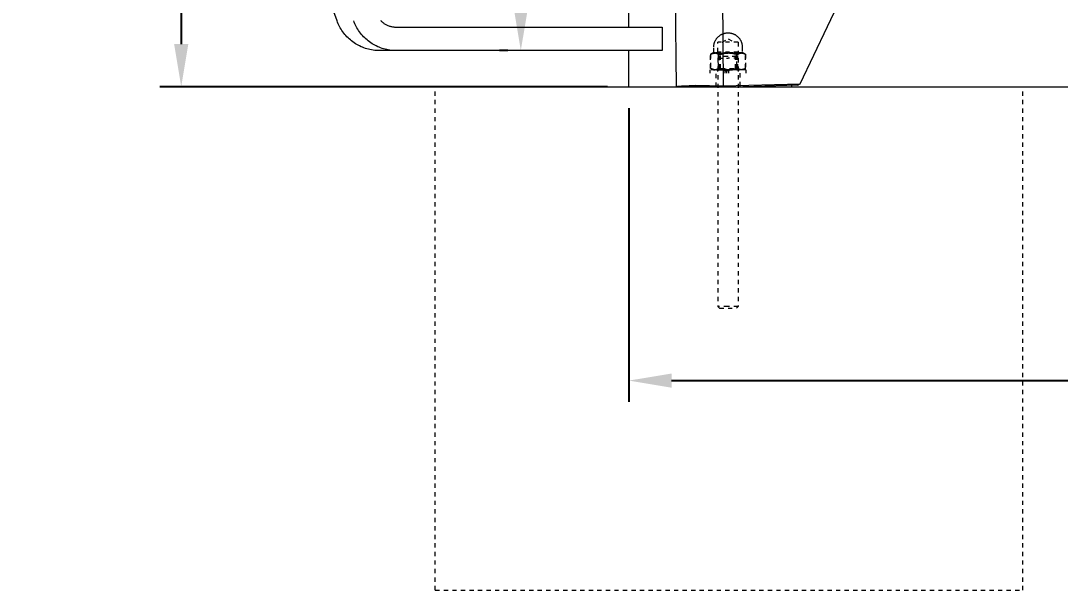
# Model space of a CAD drawing. Header units: inches. Extents: x -8 to 201, y -1 to 136.
# Drawn here: x -8.32 to 16.06, y 96.15 to 109.5 of the extents above; entities that cross this region are included whole.
import ezdxf

# ---------------------------------------------------------------- set-up
doc = ezdxf.new("R2010")
doc.units = ezdxf.units.IN
doc.linetypes.add('HIDDEN', pattern=[1.905, 1.27, -0.635])
for name, color, linetype, lineweight in [('ZANO_O', 10, 'Continuous', 0), ('ZANO_R', 7, 'Continuous', 0), ('ZANO_R_przerywana', 250, 'HIDDEN', 0), ('ZANO_W', 1, 'Continuous', 0)]:
    doc.layers.add(name, color=color, linetype=linetype, lineweight=lineweight)
doc.styles.get("Standard").update_dxf_attribs({"font": 'arial.ttf'})
doc.dimstyles.new('amerykanie', dxfattribs={"dimtxt": 50, "dimasz": 50, "dimexe": 0.5, "dimexo": 0.5, "dimgap": 1, "dimtad": 1, "dimdec": 0, "dimzin": 0, "dimlunit": 5, "dimtxsty": 'Standard', "dimcen": 0.09, "dimclrd": 1, "dimclre": 1, "dimclrt": 1, "dimazin": 0, "dimtfac": 1, "dimtdec": 0, "dimtmove": 0, "dimatfit": 3, "dimfxl": 1, "dimtzin": 0, "dimarcsym": 1})

# ---------------------------------------------------------------- blocks, each defined once
blk = doc.blocks.new('*D474')
at = {"layer": 'ZANO_W', "color": 1, "lineweight": -2}
for p, q in [((3.241, 124.133), (2.907, 124.133)), ((3.407, 109.804), (3.407, 123.133)), ((3.101, 108.804), (2.907, 108.804))]:
    blk.add_line(p, q, dxfattribs=at)
at = {"layer": 'ZANO_W', "color": 1}
for points in [[(3.574, 123.133), (3.241, 123.133), (3.407, 124.133)], [(3.241, 109.804), (3.574, 109.804), (3.407, 108.804)]]:
    blk.add_solid(points, dxfattribs=at)
at = {"layer": 'ZANO_W', "color": 1, "insert": (2.067, 116.468), "char_height": 1.625, "attachment_point": 5, "rotation": 90}
blk.add_mtext('15 5/16', dxfattribs=at)
blk = doc.blocks.new('*D477')
at = {"layer": 'ZANO_W', "color": 1, "lineweight": -2}
blk.add_arc((154.943, 107.957), 5.938, 93.9709, 170.339, dxfattribs=at)
at = {"layer": 'ZANO_W', "color": 1}
for points in [[(154.529, 113.714), (154.534, 114.047), (155.532, 113.866)], [(148.923, 108.968), (149.256, 108.94), (149.005, 107.957)]]:
    blk.add_solid(points, dxfattribs=at)
at = {"layer": 'ZANO_W', "color": 1, "insert": (150.058, 113.353), "char_height": 1.625, "attachment_point": 5, "rotation": 42.155}
blk.add_mtext("95%%d41'", dxfattribs=at)
blk = doc.blocks.new('*D478')
at = {"layer": 'ZANO_W', "color": 1, "lineweight": -2}
for p, q in [((5.942, 107.457), (5.942, 100.563)), ((115.338, 107.457), (115.338, 100.563)), ((6.942, 101.063), (114.338, 101.063))]:
    blk.add_line(p, q, dxfattribs=at)
at = {"layer": 'ZANO_W', "color": 1}
for points in [[(6.942, 101.229), (6.942, 100.896), (5.942, 101.063)], [(114.338, 100.896), (114.338, 101.229), (115.338, 101.063)]]:
    blk.add_solid(points, dxfattribs=at)
at = {"layer": 'ZANO_W', "color": 1, "insert": (60.64, 102.404), "char_height": 1.625, "attachment_point": 5}
blk.add_mtext('109 3/8', dxfattribs=at)
blk = doc.blocks.new('*D488')
at = {"layer": 'ZANO_O', "color": 1, "lineweight": -2}
for p, q in [((11.173, 136.069), (-5.059, 136.069)), ((-4.559, 135.069), (-4.559, 108.957)), ((5.442, 107.957), (-5.059, 107.957))]:
    blk.add_line(p, q, dxfattribs=at)
at = {"layer": 'ZANO_O', "color": 1}
for points in [[(-4.393, 135.069), (-4.726, 135.069), (-4.559, 136.069)], [(-4.726, 108.957), (-4.393, 108.957), (-4.559, 107.957)]]:
    blk.add_solid(points, dxfattribs=at)
at = {"layer": 'ZANO_O', "color": 1, "insert": (-5.899, 122.013), "char_height": 1.625, "attachment_point": 5, "rotation": 90}
blk.add_mtext('28 1/8', dxfattribs=at)

msp = doc.modelspace()

# ---------------------------------------------------------------- linework, layer by layer
at = {"layer": 'ZANO_R'}
for p, q in [((8.00321, 125.35575), (8.15472, 107.975)), ((6.90284, 124.72972), (7.04905, 107.95731)), ((5.94241, 109.35516), (5.94241, 123.58143)), ((9.9599, 108.02281), (15.67965, 120.11161)), ((-0.90483, 109.50374), (-4.30532, 118.88253)), ((-0.89165, 109.46917), (-0.90483, 109.50374)), ((-0.50046, 109.46917), (-0.51364, 109.50374)), ((0.11612, 109.51178), (0.12864, 109.49918)), ((0.12864, 109.49918), (0.14159, 109.48702)), ((0.14159, 109.48702), (0.15496, 109.47532)), ((-0.87727, 109.43508), (-0.89165, 109.46917)), ((-0.8617, 109.40151), (-0.87727, 109.43508)), ((-0.84498, 109.36851), (-0.8617, 109.40151)), ((-0.82712, 109.33612), (-0.84498, 109.36851)), ((-0.80813, 109.30436), (-0.82712, 109.33612)), ((-0.78805, 109.27329), (-0.80813, 109.30436)), ((-0.7669, 109.24293), (-0.78805, 109.27329)), ((-0.7447, 109.21334), (-0.7669, 109.24293)), ((-0.48608, 109.43508), (-0.50046, 109.46917)), ((-0.47051, 109.40151), (-0.48608, 109.43508)), ((-0.45379, 109.36851), (-0.47051, 109.40151)), ((-0.43593, 109.33612), (-0.45379, 109.36851)), ((-0.41694, 109.30436), (-0.43593, 109.33612)), ((-0.39686, 109.27329), (-0.41694, 109.30436)), ((-0.37571, 109.24293), (-0.39686, 109.27329)), ((-0.35352, 109.21334), (-0.37571, 109.24293)), ((0.15496, 109.47532), (0.16873, 109.4641)), ((0.16873, 109.4641), (0.18288, 109.45336)), ((0.18288, 109.45336), (0.1974, 109.44312)), ((0.1974, 109.44312), (0.21227, 109.4334)), ((0.21227, 109.4334), (0.22747, 109.4242)), ((0.22747, 109.4242), (0.24298, 109.41553)), ((0.24298, 109.41553), (0.25878, 109.40742)), ((0.25878, 109.40742), (0.27485, 109.39986)), ((0.27485, 109.39986), (0.29118, 109.39286)), ((0.29118, 109.39286), (0.30774, 109.38644)), ((0.30774, 109.38644), (0.32452, 109.3806)), ((0.32452, 109.3806), (0.34149, 109.37535)), ((0.34149, 109.37535), (0.35864, 109.37069)), ((0.35864, 109.37069), (0.37593, 109.36664)), ((0.37593, 109.36664), (0.39336, 109.36319)), ((0.39336, 109.36319), (0.4109, 109.36035)), ((0.4109, 109.36035), (0.42852, 109.35813)), ((0.42852, 109.35813), (0.44621, 109.35652)), ((0.44621, 109.35652), (0.46395, 109.35553)), ((0.46395, 109.35553), (0.48171, 109.35516)), ((0.48171, 109.35516), (0.48259, 109.35516)), ((0.48259, 109.35516), (6.72029, 109.35516)), ((6.72029, 109.35516), (6.72028, 108.80396)), ((-0.72149, 109.18453), (-0.7447, 109.21334)), ((-0.69728, 109.15655), (-0.72149, 109.18453)), ((-0.67211, 109.12944), (-0.69728, 109.15655)), ((-0.64601, 109.10322), (-0.67211, 109.12944)), ((-0.61901, 109.07792), (-0.64601, 109.10322)), ((-0.59115, 109.05359), (-0.61901, 109.07792)), ((-0.56245, 109.03024), (-0.59115, 109.05359)), ((-0.53295, 109.0079), (-0.56245, 109.03024)), ((-0.5027, 108.98661), (-0.53295, 109.0079)), ((-0.3303, 109.18453), (-0.35352, 109.21334)), ((-0.30609, 109.15655), (-0.3303, 109.18453)), ((-0.28092, 109.12944), (-0.30609, 109.15655)), ((-0.25482, 109.10322), (-0.28092, 109.12944)), ((-0.22782, 109.07792), (-0.25482, 109.10322)), ((-0.19996, 109.05359), (-0.22782, 109.07792)), ((-0.17126, 109.03024), (-0.19996, 109.05359)), ((-0.14176, 109.0079), (-0.17126, 109.03024)), ((-0.11151, 108.98661), (-0.14176, 109.0079)), ((-0.47172, 108.96639), (-0.5027, 108.98661)), ((-0.44005, 108.94726), (-0.47172, 108.96639)), ((-0.40774, 108.92924), (-0.44005, 108.94726)), ((-0.37481, 108.91237), (-0.40774, 108.92924)), ((-0.34132, 108.89665), (-0.37481, 108.91237)), ((-0.3073, 108.88212), (-0.34132, 108.89665)), ((-0.27279, 108.86877), (-0.3073, 108.88212)), ((-0.23784, 108.85664), (-0.27279, 108.86877)), ((-0.20249, 108.84574), (-0.23784, 108.85664)), ((-0.16677, 108.83608), (-0.20249, 108.84574)), ((-0.13075, 108.82767), (-0.16677, 108.83608)), ((-0.09445, 108.82052), (-0.13075, 108.82767)), ((-0.08053, 108.96639), (-0.11151, 108.98661)), ((-0.05792, 108.81464), (-0.09445, 108.82052)), ((-0.04886, 108.94726), (-0.08053, 108.96639)), ((-0.02121, 108.81004), (-0.05792, 108.81464)), ((-0.01655, 108.92924), (-0.04886, 108.94726)), ((0.01564, 108.80673), (-0.02121, 108.81004)), ((0.01638, 108.91237), (-0.01655, 108.92924)), ((0.05258, 108.8047), (0.01564, 108.80673)), ((0.04987, 108.89665), (0.01638, 108.91237)), ((0.08389, 108.88212), (0.04987, 108.89665)), ((0.08957, 108.80396), (0.05258, 108.8047)), ((0.1184, 108.86877), (0.08389, 108.88212)), ((0.0914, 108.80396), (0.08957, 108.80396)), ((0.48076, 108.80396), (0.0914, 108.80396)), ((0.15335, 108.85664), (0.1184, 108.86877)), ((0.1887, 108.84574), (0.15335, 108.85664)), ((0.22442, 108.83608), (0.1887, 108.84574)), ((0.26044, 108.82767), (0.22442, 108.83608)), ((0.29674, 108.82052), (0.26044, 108.82767)), ((0.33327, 108.81464), (0.29674, 108.82052)), ((0.36998, 108.81004), (0.33327, 108.81464)), ((0.40683, 108.80673), (0.36998, 108.81004)), ((0.44377, 108.8047), (0.40683, 108.80673)), ((0.48076, 108.80396), (0.44377, 108.8047)), ((0.48259, 108.80396), (0.48076, 108.80396)), ((6.72028, 108.80396), (0.48259, 108.80396)), ((5.94241, 107.95732), (5.94241, 108.80396)), ((8.15472, 107.975), (9.9599, 108.02281)), ((9.90534, 107.99158), (9.9599, 108.02281)), ((1.40174, 107.95732), (15.18189, 107.95732)), ((7.04905, 107.95732), (7.06506, 107.96291)), ((7.06506, 107.96292), (7.07138, 107.96437)), ((7.07138, 107.96437), (7.07774, 107.96566)), ((7.07774, 107.96566), (7.09051, 107.96789)), ((7.09051, 107.96789), (7.1088, 107.97052)), ((7.1088, 107.97052), (7.12715, 107.97272)), ((7.12715, 107.97272), (7.17732, 107.9775)), ((7.17732, 107.9775), (7.22759, 107.98105)), ((7.22759, 107.98105), (7.3587, 107.98707)), ((7.3587, 107.98707), (7.5084, 107.99024)), ((7.36394, 107.95761), (7.36283, 107.95732)), ((7.36506, 107.95788), (7.36394, 107.95761)), ((7.36619, 107.95812), (7.36506, 107.95788)), ((7.36733, 107.95834), (7.36619, 107.95812)), ((7.3696, 107.95872), (7.36733, 107.95834)), ((7.37189, 107.95905), (7.3696, 107.95872)), ((7.37879, 107.95988), (7.37189, 107.95905)), ((7.38572, 107.96055), (7.37879, 107.95988)), ((7.40883, 107.96221), (7.38572, 107.96055)), ((7.43198, 107.96331), (7.40883, 107.96221)), ((7.49944, 107.96517), (7.43198, 107.96331)), ((7.56694, 107.96567), (7.49944, 107.96517)), ((7.5084, 107.99024), (7.83303, 107.98799)), ((7.72402, 107.96362), (7.56694, 107.96567)), ((7.89278, 107.95732), (7.72402, 107.96362)), ((7.83303, 107.98799), (8.15472, 107.975)), ((8.15472, 107.975), (8.12382, 107.95732)), ((9.90534, 107.99158), (8.61151, 107.95732)), ((9.75551, 107.98761), (9.75551, 107.95732))]:
    msp.add_line(p, q, dxfattribs=at)
msp.add_lwpolyline([(-3.00331, 107.95732), (188.98537, 107.95732)], dxfattribs=at)
at = {"layer": 'ZANO_R_przerywana', "ltscale": 0.05}
for p, q in [((7.94882, 108.98773), (7.95246, 108.99856)), ((7.95246, 108.99856), (7.95647, 109.00926)), ((7.95647, 109.00926), (7.96084, 109.01982)), ((7.96084, 109.01982), (7.96557, 109.03022)), ((7.96557, 109.03022), (7.97066, 109.04046)), ((7.97066, 109.04046), (7.97609, 109.05051)), ((7.97609, 109.05051), (7.98186, 109.06038)), ((7.98186, 109.06038), (7.98796, 109.07004)), ((7.98796, 109.07004), (7.99439, 109.07948)), ((7.99439, 109.07948), (8.00114, 109.08871)), ((8.00114, 109.08871), (8.0082, 109.09769)), ((8.0082, 109.09769), (8.01556, 109.10643)), ((8.01556, 109.10643), (8.02321, 109.11491)), ((8.02321, 109.11491), (8.03116, 109.12313)), ((8.0292, 108.76854), (8.0292, 108.9987)), ((8.07028, 108.9987), (8.02924, 108.9987)), ((8.03116, 109.12313), (8.03937, 109.13107)), ((8.03937, 109.13107), (8.04786, 109.13873)), ((8.04786, 109.13873), (8.0566, 109.14609)), ((8.0566, 109.14609), (8.06558, 109.15315)), ((8.06558, 109.15315), (8.0748, 109.1599)), ((8.50639, 108.9987), (8.07028, 108.9987)), ((8.0748, 109.1599), (8.08425, 109.16633)), ((8.08425, 109.16633), (8.09391, 109.17243)), ((8.09391, 109.17243), (8.10378, 109.1782)), ((8.10378, 109.1782), (8.11383, 109.18363)), ((8.11383, 109.18363), (8.12406, 109.18871)), ((8.12406, 109.18871), (8.13447, 109.19345)), ((8.12942, 108.9988), (8.2678, 109.08195)), ((8.13447, 109.19345), (8.14502, 109.19782)), ((8.14502, 109.19782), (8.15573, 109.20183)), ((8.15573, 109.20183), (8.16656, 109.20547)), ((8.16656, 109.20547), (8.17751, 109.20874)), ((8.17751, 109.20874), (8.18856, 109.21164)), ((8.18856, 109.21164), (8.19971, 109.21415)), ((8.19971, 109.21415), (8.21093, 109.21629)), ((8.21093, 109.21629), (8.22223, 109.21803)), ((8.22223, 109.21803), (8.23357, 109.2194)), ((8.23357, 109.2194), (8.24496, 109.22037)), ((8.24496, 109.22037), (8.25637, 109.22096)), ((8.25637, 109.22096), (8.2678, 109.22115)), ((8.2678, 109.22115), (8.27922, 109.22096)), ((8.2678, 109.08195), (8.40617, 108.9988)), ((8.27922, 109.22096), (8.29063, 109.22037)), ((8.29063, 109.22037), (8.30202, 109.2194)), ((8.30202, 109.2194), (8.31337, 109.21803)), ((8.31337, 109.21803), (8.32466, 109.21629)), ((8.32466, 109.21629), (8.33588, 109.21415)), ((8.33588, 109.21415), (8.34703, 109.21164)), ((8.34703, 109.21164), (8.35809, 109.20874)), ((8.35809, 109.20874), (8.36904, 109.20547)), ((8.36904, 109.20547), (8.37987, 109.20183)), ((8.37987, 109.20183), (8.39057, 109.19782)), ((8.39057, 109.19782), (8.40113, 109.19345)), ((8.40113, 109.19345), (8.41153, 109.18871)), ((8.41153, 109.18871), (8.42176, 109.18363)), ((8.42176, 109.18363), (8.43182, 109.1782)), ((8.43182, 109.1782), (8.44168, 109.17243)), ((8.44168, 109.17243), (8.45134, 109.16633)), ((8.45134, 109.16633), (8.46079, 109.1599)), ((8.46079, 109.1599), (8.47001, 109.15315)), ((8.47001, 109.15315), (8.479, 109.14609)), ((8.479, 109.14609), (8.48774, 109.13873)), ((8.48774, 109.13873), (8.49622, 109.13107)), ((8.49622, 109.13107), (8.50444, 109.12313)), ((8.50444, 109.12313), (8.51238, 109.11491)), ((8.50636, 108.9987), (8.50639, 108.9987)), ((8.50639, 108.9987), (8.50639, 108.9987)), ((8.50639, 108.9987), (8.50639, 108.76854)), ((8.51238, 109.11491), (8.52003, 109.10643)), ((8.52003, 109.10643), (8.5274, 109.09769)), ((8.5274, 109.09769), (8.53446, 109.08871)), ((8.53446, 109.08871), (8.5412, 109.07948)), ((8.5412, 109.07948), (8.54763, 109.07004)), ((8.54763, 109.07004), (8.55374, 109.06038)), ((8.55374, 109.06038), (8.55951, 109.05051)), ((8.55951, 109.05051), (8.56494, 109.04046)), ((8.56494, 109.04046), (8.57002, 109.03022)), ((8.57002, 109.03022), (8.57475, 109.01982)), ((8.57475, 109.01982), (8.57912, 109.00926)), ((8.57912, 109.00926), (8.58313, 108.99856)), ((8.58313, 108.99856), (8.58678, 108.98773)), ((7.92407, 108.74879), (7.9244, 108.74881)), ((7.92435, 108.74875), (7.9246, 108.74878)), ((7.9244, 108.74881), (7.92473, 108.74885)), ((7.9246, 108.74878), (7.92484, 108.74881)), ((7.92473, 108.74885), (7.92506, 108.74891)), ((7.92484, 108.74881), (7.92508, 108.74885)), ((7.92506, 108.74891), (7.92539, 108.74897)), ((7.92539, 108.74897), (7.92571, 108.74904)), ((7.92571, 108.74904), (7.92603, 108.74912)), ((7.92603, 108.74912), (7.92635, 108.74922)), ((7.92635, 108.74922), (7.92667, 108.74933)), ((7.92667, 108.74933), (7.92698, 108.74944)), ((7.92698, 108.74944), (7.92729, 108.74957)), ((7.92729, 108.74957), (7.92759, 108.74971)), ((7.92759, 108.74971), (7.92789, 108.74986)), ((7.92789, 108.74986), (7.92818, 108.75002)), ((7.92818, 108.75002), (7.92847, 108.75018)), ((7.92847, 108.75018), (7.92875, 108.75036)), ((7.92875, 108.75036), (7.92903, 108.75055)), ((7.92903, 108.75055), (7.9293, 108.75075)), ((7.9293, 108.75075), (7.92956, 108.75095)), ((7.92956, 108.75095), (7.92981, 108.75117)), ((7.92981, 108.75117), (7.93006, 108.75139)), ((7.93006, 108.75139), (7.9303, 108.75162)), ((7.9303, 108.75162), (7.93053, 108.75186)), ((7.93053, 108.75186), (7.93075, 108.75211)), ((7.93075, 108.75211), (7.93097, 108.75237)), ((7.93097, 108.75237), (7.93117, 108.75263)), ((7.93117, 108.75263), (7.93137, 108.7529)), ((7.93137, 108.7529), (7.93156, 108.75317)), ((7.93156, 108.75317), (7.93173, 108.75346)), ((7.93173, 108.75346), (7.9319, 108.75375)), ((7.9319, 108.75375), (7.93206, 108.75404)), ((7.93206, 108.75404), (7.93221, 108.75434)), ((7.93221, 108.75434), (7.93234, 108.75464)), ((7.93234, 108.75464), (7.93247, 108.75495)), ((7.93247, 108.75495), (7.93259, 108.75526)), ((7.93259, 108.75526), (7.93269, 108.75558)), ((7.93269, 108.75558), (7.93278, 108.7559)), ((7.93278, 108.7559), (7.93287, 108.75622)), ((7.93287, 108.75622), (7.93294, 108.75655)), ((7.93294, 108.75655), (7.933, 108.75687)), ((7.933, 108.75687), (7.93305, 108.7572)), ((7.93305, 108.7572), (7.93309, 108.75753)), ((7.93309, 108.75753), (7.93312, 108.75787)), ((7.93312, 108.75787), (7.93313, 108.7582)), ((7.93313, 108.7582), (7.93314, 108.75853)), ((7.93314, 108.88649), (7.93333, 108.89792)), ((7.93314, 108.75853), (7.93314, 108.88649)), ((7.93333, 108.89792), (7.93392, 108.90933)), ((7.93392, 108.90933), (7.93489, 108.92071)), ((7.93489, 108.92071), (7.93625, 108.93206)), ((7.93625, 108.93206), (7.938, 108.94335)), ((7.938, 108.94335), (7.94014, 108.95458)), ((7.94014, 108.95458), (7.94265, 108.96573)), ((7.94265, 108.96573), (7.94555, 108.97678)), ((7.94555, 108.97678), (7.94882, 108.98773)), ((8.07028, 108.76854), (8.02924, 108.76854)), ((8.067, 108.74672), (8.02936, 108.76845)), ((8.50639, 108.76854), (8.07028, 108.76854)), ((8.50623, 108.76845), (8.46859, 108.74672)), ((8.50636, 108.76853), (8.50632, 108.7685)), ((8.50636, 108.76854), (8.50639, 108.76854)), ((8.50639, 108.76854), (8.50639, 108.76854)), ((8.58678, 108.98773), (8.59005, 108.97678)), ((8.59005, 108.97678), (8.59294, 108.96573)), ((8.59294, 108.96573), (8.59546, 108.95458)), ((8.59546, 108.95458), (8.59759, 108.94335)), ((8.59759, 108.94335), (8.59934, 108.93206)), ((8.59934, 108.93206), (8.6007, 108.92071)), ((8.6007, 108.92071), (8.60168, 108.90933)), ((8.60168, 108.90933), (8.60226, 108.89792)), ((8.60226, 108.89792), (8.60246, 108.88649)), ((8.60246, 108.88649), (8.60246, 108.75853)), ((8.60246, 108.75853), (8.60246, 108.7582)), ((8.60246, 108.7582), (8.60248, 108.75787)), ((8.60248, 108.75787), (8.6025, 108.75753)), ((8.6025, 108.75753), (8.60254, 108.7572)), ((8.60254, 108.7572), (8.60259, 108.75687)), ((8.60259, 108.75687), (8.60265, 108.75655)), ((8.60265, 108.75655), (8.60272, 108.75622)), ((8.60272, 108.75622), (8.60281, 108.7559)), ((8.60281, 108.7559), (8.6029, 108.75558)), ((8.6029, 108.75558), (8.60301, 108.75526)), ((8.60301, 108.75526), (8.60312, 108.75495)), ((8.60312, 108.75495), (8.60325, 108.75464)), ((8.60325, 108.75464), (8.60339, 108.75434)), ((8.60339, 108.75434), (8.60353, 108.75404)), ((8.60353, 108.75404), (8.60369, 108.75375)), ((8.60369, 108.75375), (8.60386, 108.75346)), ((8.60386, 108.75346), (8.60404, 108.75317)), ((8.60404, 108.75317), (8.60422, 108.7529)), ((8.60422, 108.7529), (8.60442, 108.75263)), ((8.60442, 108.75263), (8.60462, 108.75237)), ((8.60462, 108.75237), (8.60484, 108.75211)), ((8.60484, 108.75211), (8.60506, 108.75186)), ((8.60506, 108.75186), (8.60529, 108.75162)), ((8.60529, 108.75162), (8.60553, 108.75139)), ((8.60553, 108.75139), (8.60578, 108.75117)), ((8.60578, 108.75117), (8.60603, 108.75095)), ((8.60603, 108.75095), (8.6063, 108.75075)), ((8.6063, 108.75075), (8.60656, 108.75055)), ((8.60656, 108.75055), (8.60684, 108.75036)), ((8.60684, 108.75036), (8.60712, 108.75018)), ((8.60712, 108.75018), (8.60741, 108.75002)), ((8.60741, 108.75002), (8.6077, 108.74986)), ((8.6077, 108.74986), (8.608, 108.74971)), ((8.608, 108.74971), (8.6083, 108.74957)), ((8.6083, 108.74957), (8.60861, 108.74944)), ((8.60861, 108.74944), (8.60892, 108.74933)), ((8.60892, 108.74933), (8.60924, 108.74922)), ((8.60924, 108.74922), (8.60956, 108.74912)), ((8.60956, 108.74912), (8.60988, 108.74904)), ((8.60988, 108.74904), (8.61021, 108.74897)), ((8.61021, 108.74897), (8.61053, 108.74891)), ((8.61075, 108.74881), (8.61051, 108.74885)), ((8.61053, 108.74891), (8.61086, 108.74885)), ((8.611, 108.74878), (8.61075, 108.74881)), ((8.61086, 108.74885), (8.61119, 108.74881)), ((8.61124, 108.74875), (8.611, 108.74878)), ((8.61119, 108.74881), (8.61153, 108.74879)), ((7.85863, 108.71704), (7.86486, 108.7208)), ((7.85863, 108.71704), (7.85863, 108.38662)), ((7.85969, 108.71704), (7.86896, 108.72168)), ((7.86676, 108.72157), (7.85969, 108.71704)), ((7.85969, 108.38662), (7.85969, 108.71704)), ((7.86486, 108.7208), (7.87121, 108.72434)), ((7.87063, 108.72397), (7.86486, 108.72064)), ((7.87396, 108.72589), (7.86676, 108.72157)), ((7.86896, 108.72168), (7.87836, 108.72604)), ((7.87121, 108.72434), (7.87768, 108.72766)), ((7.87396, 108.72589), (7.91345, 108.74869)), ((7.88059, 108.72972), (7.87614, 108.72713)), ((7.87768, 108.72766), (7.88427, 108.73075)), ((7.87836, 108.72604), (7.88789, 108.73012)), ((7.88513, 108.73216), (7.88059, 108.72972)), ((7.88427, 108.73075), (7.89095, 108.73361)), ((7.88975, 108.73444), (7.88513, 108.73216)), ((7.88789, 108.73012), (7.89754, 108.73391)), ((7.89444, 108.73657), (7.88975, 108.73444)), ((7.89095, 108.73361), (7.89773, 108.73624)), ((7.89921, 108.73853), (7.89444, 108.73657)), ((7.89754, 108.73391), (7.90327, 108.73597)), ((7.89773, 108.73624), (7.9046, 108.73863)), ((7.90404, 108.74032), (7.89921, 108.73853)), ((7.90327, 108.73597), (7.90904, 108.7379)), ((7.90892, 108.74195), (7.90404, 108.74032)), ((7.9046, 108.73863), (7.91155, 108.74078)), ((7.91386, 108.74342), (7.90892, 108.74195)), ((7.90904, 108.7379), (7.9161, 108.7401)), ((7.91155, 108.74078), (7.91857, 108.7427)), ((7.96836, 108.74869), (7.91345, 108.74869)), ((7.91885, 108.74471), (7.91386, 108.74342)), ((7.9161, 108.7401), (7.92323, 108.74206)), ((7.91857, 108.7427), (7.92565, 108.74436)), ((7.92388, 108.74584), (7.91885, 108.74471)), ((7.92323, 108.74206), (7.93043, 108.74377)), ((7.92894, 108.74679), (7.92388, 108.74584)), ((7.92565, 108.74436), (7.93278, 108.74578)), ((7.93404, 108.74756), (7.92894, 108.74679)), ((7.93043, 108.74377), (7.93768, 108.74523)), ((7.93278, 108.74578), (7.93996, 108.74695)), ((7.93915, 108.74817), (7.93404, 108.74756)), ((7.93768, 108.74523), (7.94498, 108.74643)), ((7.94429, 108.74859), (7.93915, 108.74817)), ((7.93996, 108.74695), (7.94717, 108.74788)), ((7.94498, 108.74643), (7.95231, 108.74738)), ((7.94717, 108.74788), (7.95441, 108.74855)), ((7.95231, 108.74738), (7.95967, 108.74808)), ((7.95986, 108.74818), (7.95399, 108.74858)), ((7.95553, 108.74869), (7.9542, 108.74869)), ((7.95468, 108.74856), (7.95554, 108.74859)), ((7.95967, 108.74808), (7.96706, 108.74851)), ((7.96594, 108.74728), (7.96035, 108.74813)), ((7.97149, 108.74625), (7.96594, 108.74728)), ((7.96836, 108.74869), (7.96663, 108.74869)), ((7.96663, 108.74858), (7.96716, 108.74856)), ((7.96706, 108.74851), (7.97445, 108.74869)), ((7.96716, 108.74855), (7.96912, 108.74861)), ((7.96745, 108.74855), (7.97469, 108.74788)), ((7.97701, 108.74503), (7.97149, 108.74625)), ((7.97445, 108.74869), (7.98303, 108.7483)), ((7.97469, 108.74788), (7.9819, 108.74695)), ((7.98248, 108.74364), (7.97701, 108.74503)), ((8.28229, 108.74869), (7.98083, 108.74869)), ((7.9819, 108.74695), (7.98908, 108.74578)), ((7.98791, 108.74207), (7.98248, 108.74364)), ((7.98303, 108.7483), (7.99159, 108.74761)), ((7.99328, 108.74032), (7.98791, 108.74207)), ((7.98908, 108.74578), (7.99621, 108.74436)), ((7.99159, 108.74761), (8.00012, 108.74664)), ((7.99859, 108.7384), (7.99328, 108.74032)), ((7.99621, 108.74436), (8.00329, 108.74269)), ((8.00384, 108.7363), (7.99859, 108.7384)), ((8.00012, 108.74664), (8.00861, 108.74536)), ((8.00329, 108.74269), (8.0103, 108.74078)), ((8.00901, 108.73404), (8.00384, 108.7363)), ((8.00861, 108.74536), (8.01705, 108.7438)), ((8.01411, 108.73161), (8.00901, 108.73404)), ((8.0103, 108.74078), (8.01725, 108.73863)), ((8.01913, 108.72901), (8.01411, 108.73161)), ((8.01705, 108.7438), (8.02543, 108.74195)), ((8.01725, 108.73863), (8.02412, 108.73624)), ((8.02406, 108.72626), (8.01913, 108.72901)), ((8.02889, 108.72334), (8.02406, 108.72626)), ((8.02412, 108.73624), (8.0309, 108.73361)), ((8.02543, 108.74195), (8.03375, 108.73981)), ((8.03363, 108.72027), (8.02889, 108.72334)), ((8.0309, 108.73361), (8.03758, 108.73075)), ((8.06952, 108.66601), (8.03156, 108.62805)), ((8.03156, 108.62805), (8.2678, 108.62805)), ((8.03156, 108.62805), (8.03156, 102.79819)), ((8.03827, 108.71704), (8.03363, 108.72027)), ((8.03375, 108.73981), (8.04199, 108.73738)), ((8.03758, 108.73075), (8.04416, 108.72765)), ((8.06184, 108.72378), (8.03827, 108.71704)), ((8.03827, 108.71704), (8.03827, 108.38662)), ((8.04199, 108.73738), (8.05013, 108.73468)), ((8.04416, 108.72765), (8.05064, 108.72434)), ((8.05013, 108.73468), (8.05818, 108.73169)), ((8.05064, 108.72434), (8.05699, 108.7208)), ((8.05699, 108.7208), (8.06321, 108.71704)), ((8.05818, 108.73169), (8.06613, 108.72843)), ((8.08562, 108.72973), (8.06184, 108.72378)), ((8.06321, 108.71704), (8.08813, 108.72394)), ((8.06321, 108.38662), (8.06321, 108.71704)), ((8.06613, 108.72843), (8.07395, 108.7249)), ((8.067, 108.38078), (8.067, 108.74672)), ((8.10157, 108.74672), (8.06703, 108.74672)), ((8.2678, 108.66601), (8.06952, 108.66601)), ((8.07395, 108.7249), (8.08165, 108.7211)), ((8.08165, 108.7211), (8.08922, 108.71704)), ((8.10959, 108.73489), (8.08562, 108.72973)), ((8.08813, 108.72394), (8.11324, 108.73008)), ((8.08922, 108.71704), (8.11134, 108.72342)), ((8.08922, 108.38662), (8.08922, 108.71704)), ((8.46857, 108.74672), (8.10157, 108.74672)), ((8.13371, 108.73925), (8.10959, 108.73489)), ((8.11134, 108.72342), (8.13365, 108.72909)), ((8.11324, 108.73008), (8.13853, 108.73546)), ((8.13365, 108.72909), (8.15613, 108.73405)), ((8.15796, 108.7428), (8.13371, 108.73925)), ((8.13853, 108.73546), (8.16396, 108.74009)), ((8.15613, 108.73405), (8.17875, 108.7383)), ((8.18232, 108.74554), (8.15796, 108.7428)), ((8.16396, 108.74009), (8.18222, 108.74282)), ((8.17875, 108.7383), (8.2015, 108.74183)), ((8.18222, 108.74282), (8.20055, 108.74503)), ((8.20676, 108.74747), (8.18232, 108.74554)), ((8.20055, 108.74503), (8.21893, 108.74673)), ((8.2015, 108.74183), (8.22435, 108.74463)), ((8.23125, 108.74859), (8.20676, 108.74747)), ((8.21893, 108.74673), (8.23735, 108.74791)), ((8.22435, 108.74463), (8.24728, 108.74671)), ((8.23735, 108.74791), (8.2558, 108.74857)), ((8.24728, 108.74671), (8.27026, 108.74807)), ((8.26728, 108.74818), (8.25342, 108.74859)), ((8.25534, 108.74856), (8.25668, 108.74859)), ((8.46607, 108.66601), (8.2678, 108.66601)), ((8.50403, 108.62805), (8.2678, 108.62805)), ((8.29414, 108.74633), (8.26832, 108.74813)), ((8.27026, 108.74807), (8.29327, 108.74869)), ((8.28075, 108.74869), (8.27979, 108.74869)), ((8.27979, 108.74857), (8.28025, 108.74856)), ((8.28075, 108.74855), (8.30507, 108.74738)), ((8.29327, 108.74869), (8.31628, 108.74807)), ((8.31988, 108.74365), (8.29414, 108.74633)), ((8.5816, 108.74869), (8.30434, 108.74869)), ((8.30507, 108.74738), (8.32933, 108.74541)), ((8.31628, 108.74807), (8.33926, 108.74671)), ((8.34552, 108.74008), (8.31988, 108.74365)), ((8.32933, 108.74541), (8.35352, 108.74265)), ((8.33926, 108.74671), (8.36219, 108.74463)), ((8.37101, 108.73562), (8.34552, 108.74008)), ((8.35352, 108.74265), (8.3776, 108.73909)), ((8.36219, 108.74463), (8.38504, 108.74183)), ((8.39634, 108.7303), (8.37101, 108.73562)), ((8.3776, 108.73909), (8.40155, 108.73475)), ((8.38504, 108.74183), (8.40779, 108.7383)), ((8.42147, 108.7241), (8.39634, 108.7303)), ((8.40155, 108.73475), (8.42535, 108.72962)), ((8.40779, 108.7383), (8.43041, 108.73405)), ((8.44638, 108.71704), (8.42147, 108.7241)), ((8.42535, 108.72962), (8.44897, 108.72372)), ((8.43041, 108.73405), (8.45289, 108.72909)), ((8.45485, 108.72128), (8.44638, 108.71704)), ((8.44638, 108.38662), (8.44638, 108.71704)), ((8.44897, 108.72372), (8.47238, 108.71704)), ((8.45289, 108.72909), (8.4752, 108.72342)), ((8.45485, 108.72128), (8.46034, 108.72389)), ((8.46386, 108.72551), (8.46034, 108.72389)), ((8.46386, 108.72551), (8.46736, 108.72707)), ((8.46607, 108.66601), (8.50403, 108.62805)), ((8.47357, 108.72972), (8.46736, 108.72707)), ((8.46859, 108.74672), (8.46859, 108.38078)), ((8.47238, 108.71704), (8.4786, 108.7208)), ((8.47238, 108.38662), (8.47238, 108.71704)), ((8.47357, 108.72972), (8.47441, 108.73007)), ((8.4793, 108.73203), (8.47441, 108.73006)), ((8.4752, 108.72342), (8.49732, 108.71704)), ((8.4786, 108.7208), (8.48496, 108.72434)), ((8.48423, 108.73391), (8.4793, 108.73203)), ((8.48422, 108.73391), (8.48859, 108.73549)), ((8.48496, 108.72434), (8.49143, 108.72766)), ((8.49002, 108.73599), (8.48859, 108.73549)), ((8.49002, 108.73599), (8.49572, 108.7379)), ((8.49143, 108.72766), (8.49801, 108.73075)), ((8.50111, 108.73957), (8.49572, 108.7379)), ((8.49732, 108.71704), (8.50193, 108.72032)), ((8.49732, 108.38662), (8.49732, 108.71704)), ((8.49801, 108.73075), (8.5047, 108.73361)), ((8.50654, 108.74111), (8.50111, 108.73957)), ((8.50193, 108.72032), (8.50664, 108.72343)), ((8.50403, 108.62805), (8.50403, 102.79819)), ((8.5047, 108.73361), (8.51148, 108.73624)), ((8.50654, 108.74111), (8.51318, 108.74283)), ((8.50664, 108.72343), (8.51146, 108.72638)), ((8.51146, 108.72638), (8.51638, 108.72917)), ((8.51148, 108.73624), (8.51835, 108.73863)), ((8.51318, 108.74283), (8.51987, 108.74433)), ((8.51638, 108.72917), (8.5214, 108.73177)), ((8.51835, 108.73863), (8.52529, 108.74078)), ((8.51987, 108.74433), (8.5266, 108.74561)), ((8.5214, 108.73177), (8.5265, 108.73421)), ((8.52529, 108.74078), (8.53231, 108.74269)), ((8.5265, 108.73421), (8.53168, 108.73646)), ((8.5266, 108.74561), (8.53337, 108.74667)), ((8.53168, 108.73646), (8.53694, 108.73853)), ((8.53231, 108.74269), (8.53939, 108.74436)), ((8.53337, 108.74667), (8.54018, 108.74752)), ((8.53694, 108.73853), (8.54227, 108.74042)), ((8.53939, 108.74436), (8.54652, 108.74578)), ((8.54018, 108.74752), (8.547, 108.74814)), ((8.54227, 108.74042), (8.54766, 108.74213)), ((8.54652, 108.74578), (8.5537, 108.74695)), ((8.547, 108.74814), (8.55385, 108.74855)), ((8.54766, 108.74213), (8.5531, 108.74364)), ((8.55476, 108.74869), (8.55299, 108.74869)), ((8.5531, 108.74364), (8.5586, 108.74497)), ((8.5537, 108.74695), (8.56091, 108.74788)), ((8.5586, 108.74497), (8.56414, 108.7461)), ((8.56091, 108.74788), (8.56816, 108.74855)), ((8.56414, 108.7461), (8.56971, 108.74704)), ((8.56896, 108.74869), (8.56723, 108.74869)), ((8.57524, 108.74817), (8.56815, 108.74856)), ((8.56841, 108.74856), (8.56896, 108.74858)), ((8.56971, 108.74704), (8.57531, 108.74778)), ((8.57531, 108.74778), (8.58094, 108.74833)), ((8.58441, 108.74712), (8.57567, 108.74814)), ((8.58005, 108.74859), (8.58092, 108.74856)), ((8.58139, 108.74869), (8.58006, 108.74869)), ((8.58094, 108.74833), (8.58658, 108.74869)), ((8.58138, 108.74854), (8.5886, 108.74786)), ((8.59312, 108.7458), (8.58441, 108.74712)), ((8.58661, 108.74869), (8.59225, 108.74834)), ((8.5886, 108.74786), (8.5958, 108.74693)), ((8.6143, 108.74869), (8.59131, 108.74869)), ((8.59225, 108.74834), (8.59788, 108.74779)), ((8.60177, 108.7442), (8.59312, 108.7458)), ((8.5958, 108.74693), (8.60297, 108.74576)), ((8.59788, 108.74779), (8.60349, 108.74704)), ((8.61037, 108.7423), (8.60177, 108.7442)), ((8.60297, 108.74576), (8.61008, 108.74433)), ((8.60349, 108.74704), (8.60906, 108.7461)), ((8.60906, 108.7461), (8.6146, 108.74497)), ((8.61008, 108.74433), (8.61715, 108.74266)), ((8.6189, 108.74012), (8.61037, 108.7423)), ((8.62025, 108.74869), (8.6143, 108.74869)), ((8.6146, 108.74497), (8.6201, 108.74364)), ((8.61715, 108.74266), (8.62415, 108.74075)), ((8.62735, 108.73765), (8.6189, 108.74012)), ((8.6201, 108.74364), (8.62555, 108.74213)), ((8.62171, 108.74869), (8.62025, 108.74869)), ((8.62206, 108.74869), (8.62171, 108.74869)), ((8.62213, 108.74869), (8.62206, 108.74869)), ((8.62214, 108.74869), (8.62213, 108.74869)), ((8.62214, 108.74869), (8.62214, 108.74869)), ((8.62214, 108.74869), (8.62214, 108.74869)), ((8.62214, 108.74869), (8.62214, 108.74869)), ((8.62214, 108.74869), (8.65946, 108.72714)), ((8.62415, 108.74075), (8.63108, 108.7386)), ((8.62555, 108.74213), (8.63094, 108.74043)), ((8.63572, 108.7349), (8.62735, 108.73765)), ((8.63094, 108.74043), (8.63627, 108.73854)), ((8.63108, 108.7386), (8.63794, 108.73621)), ((8.64399, 108.73188), (8.63572, 108.7349)), ((8.63627, 108.73854), (8.64153, 108.73647)), ((8.63794, 108.73621), (8.6447, 108.73358)), ((8.64153, 108.73647), (8.64671, 108.73421)), ((8.65215, 108.72857), (8.64399, 108.73188)), ((8.6447, 108.73358), (8.65138, 108.73072)), ((8.64671, 108.73421), (8.65182, 108.73178)), ((8.65138, 108.73072), (8.65795, 108.72764)), ((8.65182, 108.73178), (8.65683, 108.72917)), ((8.66019, 108.72499), (8.65215, 108.72857)), ((8.65683, 108.72917), (8.66176, 108.72639)), ((8.65795, 108.72764), (8.6644, 108.72432)), ((8.66811, 108.72115), (8.66019, 108.72499)), ((8.66176, 108.72639), (8.66658, 108.72344)), ((8.6644, 108.72432), (8.67075, 108.72079)), ((8.66496, 108.72397), (8.67072, 108.72065)), ((8.66658, 108.72344), (8.6713, 108.72032)), ((8.6759, 108.71704), (8.66811, 108.72115)), ((8.67075, 108.72079), (8.67696, 108.71704)), ((8.6713, 108.72032), (8.6759, 108.71704)), ((8.6759, 108.71704), (8.6759, 108.38662)), ((8.67696, 108.38662), (8.67696, 108.71704)), ((7.85255, 108.35497), (7.85242, 108.35497)), ((7.85242, 108.27229), (7.85242, 108.35497)), ((8.17414, 108.35497), (7.85255, 108.35497)), ((7.86486, 108.38286), (7.85863, 108.38662)), ((7.85969, 108.38662), (7.86676, 108.38209)), ((7.86896, 108.38198), (7.85969, 108.38662)), ((7.87121, 108.37932), (7.86486, 108.38286)), ((7.87065, 108.37968), (7.86488, 108.38301)), ((7.86676, 108.38209), (7.87396, 108.37777)), ((7.87836, 108.37762), (7.86896, 108.38198)), ((7.87768, 108.37601), (7.87121, 108.37932)), ((7.91345, 108.35497), (7.87396, 108.37777)), ((7.87617, 108.37651), (7.88062, 108.37392)), ((7.88426, 108.37291), (7.87768, 108.37601)), ((7.88789, 108.37354), (7.87836, 108.37762)), ((7.88062, 108.37392), (7.88515, 108.37149)), ((7.89095, 108.37005), (7.88426, 108.37291)), ((7.88515, 108.37149), (7.88976, 108.36921)), ((7.89754, 108.36975), (7.88789, 108.37354)), ((7.88976, 108.36921), (7.89445, 108.36709)), ((7.89773, 108.36742), (7.89095, 108.37005)), ((7.89445, 108.36709), (7.89921, 108.36514)), ((7.90352, 108.3676), (7.89754, 108.36975)), ((7.9046, 108.36503), (7.89773, 108.36742)), ((7.89921, 108.36514), (7.90403, 108.36334)), ((7.90956, 108.3656), (7.90352, 108.3676)), ((7.90403, 108.36334), (7.90891, 108.36171)), ((7.91154, 108.36288), (7.9046, 108.36503)), ((7.90891, 108.36171), (7.91384, 108.36025)), ((7.91675, 108.36339), (7.90956, 108.3656)), ((7.91856, 108.36097), (7.91154, 108.36288)), ((7.91384, 108.36025), (7.91882, 108.35896)), ((7.92401, 108.36144), (7.91675, 108.36339)), ((7.92564, 108.3593), (7.91856, 108.36097)), ((7.91882, 108.35896), (7.92384, 108.35783)), ((7.92384, 108.35783), (7.9289, 108.35688)), ((7.93133, 108.35973), (7.92401, 108.36144)), ((7.93277, 108.35788), (7.92564, 108.3593)), ((7.9289, 108.35688), (7.93398, 108.3561)), ((7.93871, 108.35828), (7.93133, 108.35973)), ((7.93994, 108.35671), (7.93277, 108.35788)), ((7.93398, 108.3561), (7.93909, 108.3555)), ((7.94613, 108.35709), (7.93871, 108.35828)), ((7.93909, 108.3555), (7.94422, 108.35507)), ((7.94716, 108.35578), (7.93994, 108.35671)), ((7.95359, 108.35616), (7.94613, 108.35709)), ((7.9544, 108.35511), (7.94716, 108.35578)), ((7.95094, 108.35499), (7.95392, 108.35508)), ((7.96108, 108.35548), (7.95359, 108.35616)), ((7.95392, 108.35508), (7.95689, 108.35524)), ((7.95626, 108.35504), (7.95467, 108.3551)), ((7.95689, 108.35524), (7.95986, 108.35548)), ((7.96036, 108.35553), (7.96634, 108.35645)), ((7.96859, 108.35506), (7.96108, 108.35548)), ((7.96716, 108.3551), (7.965, 108.35503)), ((7.96634, 108.35645), (7.97228, 108.35758)), ((7.96836, 108.35497), (7.96663, 108.35497)), ((7.97468, 108.35578), (7.96744, 108.35511)), ((7.97228, 108.35758), (7.97819, 108.35891)), ((7.98189, 108.35671), (7.97468, 108.35578)), ((7.97819, 108.35891), (7.98404, 108.36046)), ((7.98865, 108.35569), (7.97984, 108.35505)), ((7.98907, 108.35788), (7.98189, 108.35671)), ((7.98404, 108.36046), (7.98983, 108.3622)), ((7.99743, 108.35663), (7.98865, 108.35569)), ((7.9962, 108.3593), (7.98907, 108.35788)), ((7.9911, 108.35481), (7.98976, 108.35488)), ((7.98983, 108.3622), (7.99556, 108.36415)), ((7.99243, 108.35469), (7.9911, 108.35481)), ((7.99219, 107.95732), (7.99219, 108.27229)), ((7.99376, 108.35453), (7.99243, 108.35469)), ((7.99509, 108.35432), (7.99376, 108.35453)), ((7.9964, 108.35407), (7.99509, 108.35432)), ((7.99556, 108.36415), (8.00122, 108.36629)), ((8.00328, 108.36097), (7.9962, 108.3593)), ((7.99771, 108.35378), (7.9964, 108.35407)), ((8.00617, 108.35788), (7.99743, 108.35663)), ((7.99901, 108.35343), (7.99771, 108.35378)), ((8.00029, 108.35305), (7.99901, 108.35343)), ((8.00156, 108.35262), (8.00029, 108.35305)), ((8.00122, 108.36629), (8.0068, 108.36863)), ((8.00282, 108.35215), (8.00156, 108.35262)), ((8.00405, 108.35163), (8.00282, 108.35215)), ((8.0103, 108.36288), (8.00328, 108.36097)), ((8.00527, 108.35108), (8.00405, 108.35163)), ((8.00647, 108.35048), (8.00527, 108.35108)), ((8.01487, 108.35943), (8.00617, 108.35788)), ((8.00765, 108.34984), (8.00647, 108.35048)), ((8.0068, 108.36863), (8.0123, 108.37117)), ((8.00881, 108.34916), (8.00765, 108.34984)), ((8.00994, 108.34845), (8.00881, 108.34916)), ((8.01105, 108.34769), (8.00994, 108.34845)), ((8.01725, 108.36503), (8.0103, 108.36288)), ((8.01213, 108.3469), (8.01105, 108.34769)), ((8.01318, 108.34607), (8.01213, 108.3469)), ((8.0123, 108.37117), (8.0177, 108.37389)), ((8.01421, 108.3452), (8.01318, 108.34607)), ((8.0152, 108.3443), (8.01421, 108.3452)), ((8.0235, 108.36129), (8.01487, 108.35943)), ((8.01616, 108.34337), (8.0152, 108.3443)), ((8.01709, 108.34241), (8.01616, 108.34337)), ((8.01799, 108.34141), (8.01709, 108.34241)), ((8.02411, 108.36742), (8.01725, 108.36503)), ((8.0177, 108.37389), (8.02301, 108.3768)), ((8.01885, 108.34038), (8.01799, 108.34141)), ((8.01968, 108.33933), (8.01885, 108.34038)), ((8.02047, 108.33825), (8.01968, 108.33933)), ((8.02122, 108.33714), (8.02047, 108.33825)), ((8.02194, 108.336), (8.02122, 108.33714)), ((8.02261, 108.33484), (8.02194, 108.336)), ((8.02325, 108.33366), (8.02261, 108.33484)), ((8.02301, 108.3768), (8.02821, 108.3799)), ((8.02384, 108.33246), (8.02325, 108.33366)), ((8.03207, 108.36344), (8.0235, 108.36129)), ((8.0244, 108.33124), (8.02384, 108.33246)), ((8.03089, 108.37005), (8.02411, 108.36742)), ((8.02491, 108.33), (8.0244, 108.33124)), ((8.02538, 108.32875), (8.02491, 108.33)), ((8.0258, 108.32748), (8.02538, 108.32875)), ((8.02618, 108.32619), (8.0258, 108.32748)), ((8.02652, 108.32489), (8.02618, 108.32619)), ((8.02682, 108.32359), (8.02652, 108.32489)), ((8.02706, 108.32227), (8.02682, 108.32359)), ((8.02727, 108.32094), (8.02706, 108.32227)), ((8.02743, 108.31961), (8.02727, 108.32094)), ((8.02754, 108.31828), (8.02743, 108.31961)), ((8.02761, 108.31694), (8.02754, 108.31828)), ((8.02763, 108.3156), (8.02761, 108.31694)), ((8.02763, 108.31166), (8.02763, 108.3156)), ((8.02821, 108.3799), (8.0333, 108.38317)), ((8.03758, 108.37291), (8.03089, 108.37005)), ((8.03156, 108.35597), (8.03156, 108.36326)), ((8.03156, 108.35497), (8.03156, 108.35597)), ((8.03157, 108.35598), (8.03158, 108.35598)), ((8.03159, 108.35597), (8.07223, 108.35597)), ((8.03166, 108.35604), (8.067, 108.38078)), ((8.04055, 108.36589), (8.03207, 108.36344)), ((8.0333, 108.38317), (8.03827, 108.38662)), ((8.04416, 108.376), (8.03758, 108.37291)), ((8.03827, 108.38662), (8.06205, 108.37982)), ((8.04895, 108.36863), (8.04055, 108.36589)), ((8.05063, 108.37932), (8.04416, 108.376)), ((8.05724, 108.37166), (8.04895, 108.36863)), ((8.05699, 108.38286), (8.05063, 108.37932)), ((8.06321, 108.38662), (8.05699, 108.38286)), ((8.06542, 108.37498), (8.05724, 108.37166)), ((8.06205, 108.37982), (8.08605, 108.37382)), ((8.08387, 108.38089), (8.06321, 108.38662)), ((8.07349, 108.37859), (8.06542, 108.37498)), ((8.06702, 108.38078), (8.067, 108.38078)), ((8.067, 108.38078), (8.067, 108.38078)), ((8.067, 108.38078), (8.067, 108.38078)), ((8.067, 108.38078), (8.067, 108.38078)), ((8.067, 108.38078), (8.06724, 108.38078)), ((8.06712, 108.38078), (8.06702, 108.38078)), ((8.06724, 108.38078), (8.06872, 108.38078)), ((8.06872, 108.38078), (8.07553, 108.38078)), ((8.07223, 108.35597), (8.50402, 108.35597)), ((8.08142, 108.38247), (8.07349, 108.37859)), ((8.07553, 108.38078), (8.10157, 108.38078)), ((8.08458, 108.3807), (8.07983, 108.38197)), ((8.08922, 108.38662), (8.08142, 108.38247)), ((8.11085, 108.37412), (8.08458, 108.3807)), ((8.08605, 108.37382), (8.11023, 108.36864)), ((8.11282, 108.37987), (8.08922, 108.38662)), ((8.10157, 108.38078), (8.46847, 108.38078)), ((8.11023, 108.36864), (8.13458, 108.36427)), ((8.13732, 108.36841), (8.11085, 108.37412)), ((8.13664, 108.37391), (8.11282, 108.37987)), ((8.13458, 108.36427), (8.15905, 108.36072)), ((8.16064, 108.36875), (8.13664, 108.37391)), ((8.16396, 108.36357), (8.13732, 108.36841)), ((8.15905, 108.36072), (8.18364, 108.358)), ((8.18481, 108.36439), (8.16064, 108.36875)), ((8.18139, 108.36096), (8.16396, 108.36357)), ((8.17414, 108.27229), (8.17414, 108.35497)), ((8.18489, 108.35497), (8.17414, 108.35497)), ((8.19888, 108.35881), (8.18139, 108.36096)), ((8.18364, 108.358), (8.2083, 108.3561)), ((8.2091, 108.36084), (8.18481, 108.36439)), ((8.18489, 108.35497), (8.21483, 108.35497)), ((8.19819, 108.35497), (8.19927, 108.3525)), ((8.21642, 108.35713), (8.19888, 108.35881)), ((8.19927, 108.3525), (8.20027, 108.35)), ((8.20027, 108.35), (8.20118, 108.34747)), ((8.20118, 108.34747), (8.20201, 108.3449)), ((8.20201, 108.3449), (8.20275, 108.34231)), ((8.20275, 108.34231), (8.2034, 108.33969)), ((8.2034, 108.33969), (8.20396, 108.33706)), ((8.20396, 108.33706), (8.20443, 108.33441)), ((8.20443, 108.33441), (8.20481, 108.33174)), ((8.20481, 108.33174), (8.2051, 108.32906)), ((8.2051, 108.32906), (8.2053, 108.32637)), ((8.20534, 108.31829), (8.20517, 108.3156)), ((8.20517, 108.31166), (8.20517, 108.3156)), ((8.2053, 108.32637), (8.2054, 108.32368)), ((8.20542, 108.32098), (8.20534, 108.31829)), ((8.2054, 108.32368), (8.20542, 108.32098)), ((8.2083, 108.3561), (8.23301, 108.35504)), ((8.2335, 108.3581), (8.2091, 108.36084)), ((8.21483, 108.35497), (8.21483, 108.27229)), ((8.68316, 108.35497), (8.21483, 108.35497)), ((8.23399, 108.3559), (8.21642, 108.35713)), ((8.25797, 108.35617), (8.2335, 108.3581)), ((8.2548, 108.35511), (8.23523, 108.35584)), ((8.23888, 108.35497), (8.23904, 108.35497)), ((8.23904, 108.35498), (8.2412, 108.35497)), ((8.24124, 108.35264), (8.23904, 108.35496)), ((8.23904, 108.27234), (8.23904, 108.35493)), ((8.24123, 108.35264), (8.24519, 108.33242)), ((8.24169, 108.35497), (8.24246, 108.3156)), ((8.24246, 108.31166), (8.24246, 108.3156)), ((8.24556, 108.32682), (8.24519, 108.33242)), ((8.24579, 108.32121), (8.24556, 108.32682)), ((8.24586, 108.3156), (8.24579, 108.32121)), ((8.24586, 108.3156), (8.24586, 108.31166)), ((8.25349, 108.35507), (8.26727, 108.35548)), ((8.2548, 108.35497), (8.25434, 108.35497)), ((8.26098, 108.35501), (8.2548, 108.35511)), ((8.25668, 108.35507), (8.25532, 108.3551)), ((8.2825, 108.35507), (8.25797, 108.35617)), ((8.26832, 108.35553), (8.29414, 108.35733)), ((8.28037, 108.35497), (8.28037, 108.27229)), ((8.29986, 108.35581), (8.28053, 108.3551)), ((8.28075, 108.35497), (8.28217, 108.35497)), ((8.28309, 108.35472), (8.28302, 108.35497)), ((8.28315, 108.35446), (8.28309, 108.35472)), ((8.28319, 108.3542), (8.28315, 108.35446)), ((8.28323, 108.35394), (8.28319, 108.3542)), ((8.28326, 108.35368), (8.28323, 108.35394)), ((8.28328, 108.35342), (8.28326, 108.35368)), ((8.28329, 108.35316), (8.28328, 108.35342)), ((8.28328, 108.35263), (8.28359, 108.34253)), ((8.28329, 108.3529), (8.28329, 108.35316)), ((8.28329, 108.35263), (8.28329, 108.3529)), ((8.28359, 108.34253), (8.28372, 108.33242)), ((8.28379, 108.3156), (8.28372, 108.33242)), ((8.28379, 108.3156), (8.28379, 108.31166)), ((8.29414, 108.35733), (8.31989, 108.36001)), ((8.32636, 108.3579), (8.3016, 108.35591)), ((8.32951, 108.35623), (8.30511, 108.35509)), ((8.31989, 108.36001), (8.34552, 108.36359)), ((8.35104, 108.3607), (8.32636, 108.3579)), ((8.35384, 108.35817), (8.32951, 108.35623)), ((8.34552, 108.36359), (8.37102, 108.36804)), ((8.37562, 108.3643), (8.35104, 108.3607)), ((8.37811, 108.36092), (8.35384, 108.35817)), ((8.37102, 108.36804), (8.39635, 108.37337)), ((8.40007, 108.36869), (8.37562, 108.3643)), ((8.40226, 108.36448), (8.37811, 108.36092)), ((8.39635, 108.37337), (8.42148, 108.37956)), ((8.42436, 108.37388), (8.40007, 108.36869)), ((8.42629, 108.36883), (8.40226, 108.36448)), ((8.42148, 108.37956), (8.44638, 108.38662)), ((8.44847, 108.37986), (8.42436, 108.37388)), ((8.45016, 108.37397), (8.42629, 108.36883)), ((8.45335, 108.38312), (8.44638, 108.38662)), ((8.47238, 108.38662), (8.44847, 108.37986)), ((8.47384, 108.37991), (8.45016, 108.37397)), ((8.45335, 108.38311), (8.45485, 108.38238)), ((8.45841, 108.38068), (8.45485, 108.38238)), ((8.45841, 108.38068), (8.46386, 108.37815)), ((8.46736, 108.37659), (8.46386, 108.37815)), ((8.46736, 108.37659), (8.47357, 108.37394)), ((8.46859, 108.38078), (8.50393, 108.35604)), ((8.4786, 108.38286), (8.47238, 108.38662)), ((8.47441, 108.37359), (8.47357, 108.37394)), ((8.49732, 108.38662), (8.47384, 108.37991)), ((8.47441, 108.3736), (8.4793, 108.37163)), ((8.48496, 108.37932), (8.4786, 108.38286)), ((8.4793, 108.37163), (8.48423, 108.36975)), ((8.48859, 108.36817), (8.48422, 108.36975)), ((8.49143, 108.37601), (8.48496, 108.37932)), ((8.48859, 108.36817), (8.49002, 108.36767)), ((8.49572, 108.36576), (8.49002, 108.36767)), ((8.49801, 108.37291), (8.49143, 108.37601)), ((8.49572, 108.36576), (8.49624, 108.3656)), ((8.49956, 108.36456), (8.49624, 108.3656)), ((8.50185, 108.3834), (8.49732, 108.38662)), ((8.50469, 108.37005), (8.49801, 108.37291)), ((8.49956, 108.36456), (8.505, 108.36297)), ((8.50649, 108.38034), (8.50185, 108.3834)), ((8.51148, 108.36742), (8.50469, 108.37005)), ((8.505, 108.36297), (8.51047, 108.36151)), ((8.51123, 108.37744), (8.50649, 108.38034)), ((8.50799, 108.31697), (8.50796, 108.3156)), ((8.50796, 108.3156), (8.50796, 108.31166)), ((8.50806, 108.31833), (8.50799, 108.31697)), ((8.50817, 108.3197), (8.50806, 108.31833)), ((8.50834, 108.32105), (8.50817, 108.3197)), ((8.50855, 108.3224), (8.50834, 108.32105)), ((8.50881, 108.32375), (8.50855, 108.3224)), ((8.50911, 108.32508), (8.50881, 108.32375)), ((8.50947, 108.3264), (8.50911, 108.32508)), ((8.50986, 108.32771), (8.50947, 108.3264)), ((8.51031, 108.329), (8.50986, 108.32771)), ((8.5108, 108.33028), (8.51031, 108.329)), ((8.51688, 108.35998), (8.51047, 108.36152)), ((8.51133, 108.33154), (8.5108, 108.33028)), ((8.51606, 108.3747), (8.51123, 108.37744)), ((8.5119, 108.33278), (8.51133, 108.33154)), ((8.51834, 108.36503), (8.51148, 108.36742)), ((8.51252, 108.334), (8.5119, 108.33278)), ((8.51318, 108.3352), (8.51252, 108.334)), ((8.51388, 108.33637), (8.51318, 108.3352)), ((8.51463, 108.33752), (8.51388, 108.33637)), ((8.51541, 108.33865), (8.51463, 108.33752)), ((8.51623, 108.33974), (8.51541, 108.33865)), ((8.52098, 108.37213), (8.51606, 108.3747)), ((8.51709, 108.3408), (8.51623, 108.33974)), ((8.52334, 108.35864), (8.51688, 108.35998)), ((8.51798, 108.34184), (8.51709, 108.3408)), ((8.51891, 108.34284), (8.51798, 108.34184)), ((8.52529, 108.36288), (8.51834, 108.36503)), ((8.51988, 108.34381), (8.51891, 108.34284)), ((8.52087, 108.34475), (8.51988, 108.34381)), ((8.5219, 108.34565), (8.52087, 108.34475)), ((8.52599, 108.36972), (8.52098, 108.37213)), ((8.52296, 108.34651), (8.5219, 108.34565)), ((8.52405, 108.34734), (8.52296, 108.34651)), ((8.52983, 108.35751), (8.52334, 108.35864)), ((8.52517, 108.34812), (8.52405, 108.34734)), ((8.52632, 108.34887), (8.52517, 108.34812)), ((8.5323, 108.36097), (8.52529, 108.36288)), ((8.53107, 108.36749), (8.52599, 108.36972)), ((8.52749, 108.34958), (8.52632, 108.34887)), ((8.52868, 108.35025), (8.52749, 108.34958)), ((8.5299, 108.35087), (8.52868, 108.35025)), ((8.53636, 108.35658), (8.52983, 108.35751)), ((8.53114, 108.35145), (8.5299, 108.35087)), ((8.53623, 108.36542), (8.53107, 108.36749)), ((8.53239, 108.35199), (8.53114, 108.35145)), ((8.53938, 108.3593), (8.5323, 108.36097)), ((8.53367, 108.35249), (8.53239, 108.35199)), ((8.53496, 108.35294), (8.53367, 108.35249)), ((8.53627, 108.35334), (8.53496, 108.35294)), ((8.54146, 108.36354), (8.53623, 108.36542)), ((8.53759, 108.3537), (8.53627, 108.35334)), ((8.54291, 108.35586), (8.53636, 108.35658)), ((8.53892, 108.35401), (8.53759, 108.3537)), ((8.54026, 108.35428), (8.53892, 108.35401)), ((8.54651, 108.35788), (8.53938, 108.3593)), ((8.54161, 108.3545), (8.54026, 108.35428)), ((8.54674, 108.36183), (8.54146, 108.36354)), ((8.54297, 108.35467), (8.54161, 108.3545)), ((8.54948, 108.35535), (8.54291, 108.35586)), ((8.54433, 108.35479), (8.54297, 108.35467)), ((8.5434, 108.27229), (8.5434, 107.95732)), ((8.54569, 108.35487), (8.54433, 108.35479)), ((8.55369, 108.35671), (8.54651, 108.35788)), ((8.55209, 108.3603), (8.54674, 108.36183)), ((8.55607, 108.35504), (8.54948, 108.35535)), ((8.55748, 108.35895), (8.55209, 108.3603)), ((8.5609, 108.35578), (8.55369, 108.35671)), ((8.55385, 108.35511), (8.55581, 108.35505)), ((8.56291, 108.35779), (8.55748, 108.35895)), ((8.56815, 108.35511), (8.5609, 108.35578)), ((8.56838, 108.35681), (8.56291, 108.35779)), ((8.57524, 108.35549), (8.5667, 108.35505)), ((8.57387, 108.35601), (8.56838, 108.35681)), ((8.57053, 108.35503), (8.56841, 108.3551)), ((8.5794, 108.3554), (8.57387, 108.35601)), ((8.58441, 108.35654), (8.57567, 108.35552)), ((8.58494, 108.35498), (8.5794, 108.3554)), ((8.58092, 108.3551), (8.57957, 108.35505)), ((8.58843, 108.35578), (8.58118, 108.35511)), ((8.59312, 108.35786), (8.58441, 108.35654)), ((8.59564, 108.35671), (8.58843, 108.35578)), ((8.5973, 108.35566), (8.59164, 108.35508)), ((8.60177, 108.35946), (8.59312, 108.35786)), ((8.60282, 108.35788), (8.59564, 108.35671)), ((8.60294, 108.35644), (8.5973, 108.35566)), ((8.61037, 108.36136), (8.60177, 108.35946)), ((8.60995, 108.3593), (8.60282, 108.35788)), ((8.60855, 108.35741), (8.60294, 108.35644)), ((8.61413, 108.35857), (8.60855, 108.35741)), ((8.61703, 108.36097), (8.60995, 108.3593)), ((8.6189, 108.36354), (8.61037, 108.36136)), ((8.61966, 108.35991), (8.61413, 108.35857)), ((8.62405, 108.36288), (8.61703, 108.36097)), ((8.62735, 108.36601), (8.6189, 108.36354)), ((8.62514, 108.36145), (8.61966, 108.35991)), ((8.65943, 108.3765), (8.62218, 108.35499)), ((8.63099, 108.36503), (8.62405, 108.36288)), ((8.63057, 108.36317), (8.62514, 108.36145)), ((8.63572, 108.36876), (8.62735, 108.36601)), ((8.63593, 108.36507), (8.63057, 108.36317)), ((8.63786, 108.36742), (8.63099, 108.36503)), ((8.64399, 108.37179), (8.63572, 108.36876)), ((8.64123, 108.36716), (8.63593, 108.36507)), ((8.64464, 108.37005), (8.63786, 108.36742)), ((8.64645, 108.36943), (8.64123, 108.36716)), ((8.65215, 108.37509), (8.64399, 108.37179)), ((8.65133, 108.37291), (8.64464, 108.37005)), ((8.65159, 108.37187), (8.64645, 108.36943)), ((8.65791, 108.376), (8.65133, 108.37291)), ((8.65665, 108.37448), (8.65159, 108.37187)), ((8.66019, 108.37867), (8.65215, 108.37509)), ((8.66162, 108.37727), (8.65665, 108.37448)), ((8.66438, 108.37932), (8.65791, 108.376)), ((8.66811, 108.38251), (8.66019, 108.37867)), ((8.66648, 108.38022), (8.66162, 108.37727)), ((8.67073, 108.38286), (8.66438, 108.37932)), ((8.66494, 108.37968), (8.67073, 108.38302)), ((8.67125, 108.38334), (8.66648, 108.38022)), ((8.6759, 108.38662), (8.66811, 108.38251)), ((8.67696, 108.38662), (8.67073, 108.38286)), ((8.6759, 108.38662), (8.67125, 108.38334)), ((8.68317, 108.35497), (8.68317, 108.27229)), ((1.40174, 96.14576), (1.40174, 107.95732)), ((15.18189, 96.14576), (15.18189, 107.95732)), ((8.2678, 102.79819), (8.03156, 102.79819)), ((8.06952, 102.76023), (8.03156, 102.79819)), ((8.06952, 102.76023), (8.2678, 102.76023)), ((8.50403, 102.79819), (8.2678, 102.79819)), ((8.2678, 102.76023), (8.46607, 102.76023)), ((8.46607, 102.76023), (8.50403, 102.79819)), ((1.40174, 96.14576), (15.18189, 96.14576))]:
    msp.add_line(p, q, dxfattribs=at)

# ---------------------------------------------------------------- dimensions: what is measured, and where the dimension line sits
at = {"layer": 'ZANO_O'}
dim = msp.add_linear_dim(base=(-4.55923, 107.95732), p1=(11.67286, 136.06881), p2=(5.94241, 107.95732), angle=90, dimstyle='amerykanie', override={"dimtxt": 1.625, "dimasz": 1, "dimgap": 0.5, "dimdec": 4, "dimaunit": 1, "dimadec": 1, "dimtdec": 4, "dimtmove": 1, "dimfrac": 2}, dxfattribs=at)
dim.commit()
dim.dimension.update_dxf_attribs({"geometry": '*D488', "text_midpoint": (-5.89944, 122.01306)})
at = {"layer": 'ZANO_W'}
dim = msp.add_angular_dim_2l(base=(152.32078, 113.28462), line1=((-3.00331, 107.95732), (188.98537, 107.95732)), line2=((154.94549, 107.98326), (156.67065, 125.29747)), dimstyle='amerykanie', override={"dimtxt": 1.625, "dimasz": 1, "dimgap": 0.5, "dimdec": 4, "dimaunit": 1, "dimadec": 1, "dimtdec": 4, "dimtmove": 1, "dimfrac": 2}, dxfattribs=at)
dim.commit()
dim.dimension.update_dxf_attribs({"geometry": '*D477', "text_midpoint": (150.05845, 113.35263)})
dim = msp.add_linear_dim(base=(3.40724, 124.13263), p1=(3.60143, 108.80396), p2=(3.7406, 124.13263), angle=90, dimstyle='amerykanie', override={"dimtxt": 1.625, "dimasz": 1, "dimgap": 0.5, "dimdec": 4, "dimaunit": 1, "dimadec": 1, "dimtdec": 4, "dimtmove": 1, "dimfrac": 2}, dxfattribs=at)
dim.commit()
dim.dimension.update_dxf_attribs({"geometry": '*D474', "text_midpoint": (2.06702, 116.46829)})
dim = msp.add_linear_dim(base=(115.33818, 101.06282), p1=(5.94241, 107.95732), p2=(115.33818, 107.95732), dimstyle='amerykanie', override={"dimtxt": 1.625, "dimasz": 1, "dimgap": 0.5, "dimdec": 4, "dimaunit": 1, "dimadec": 1, "dimtdec": 4, "dimtmove": 1, "dimfrac": 2}, dxfattribs=at)
dim.commit()
dim.dimension.update_dxf_attribs({"geometry": '*D478', "text_midpoint": (60.64029, 102.40358)})

doc.saveas('drawing.dxf')
